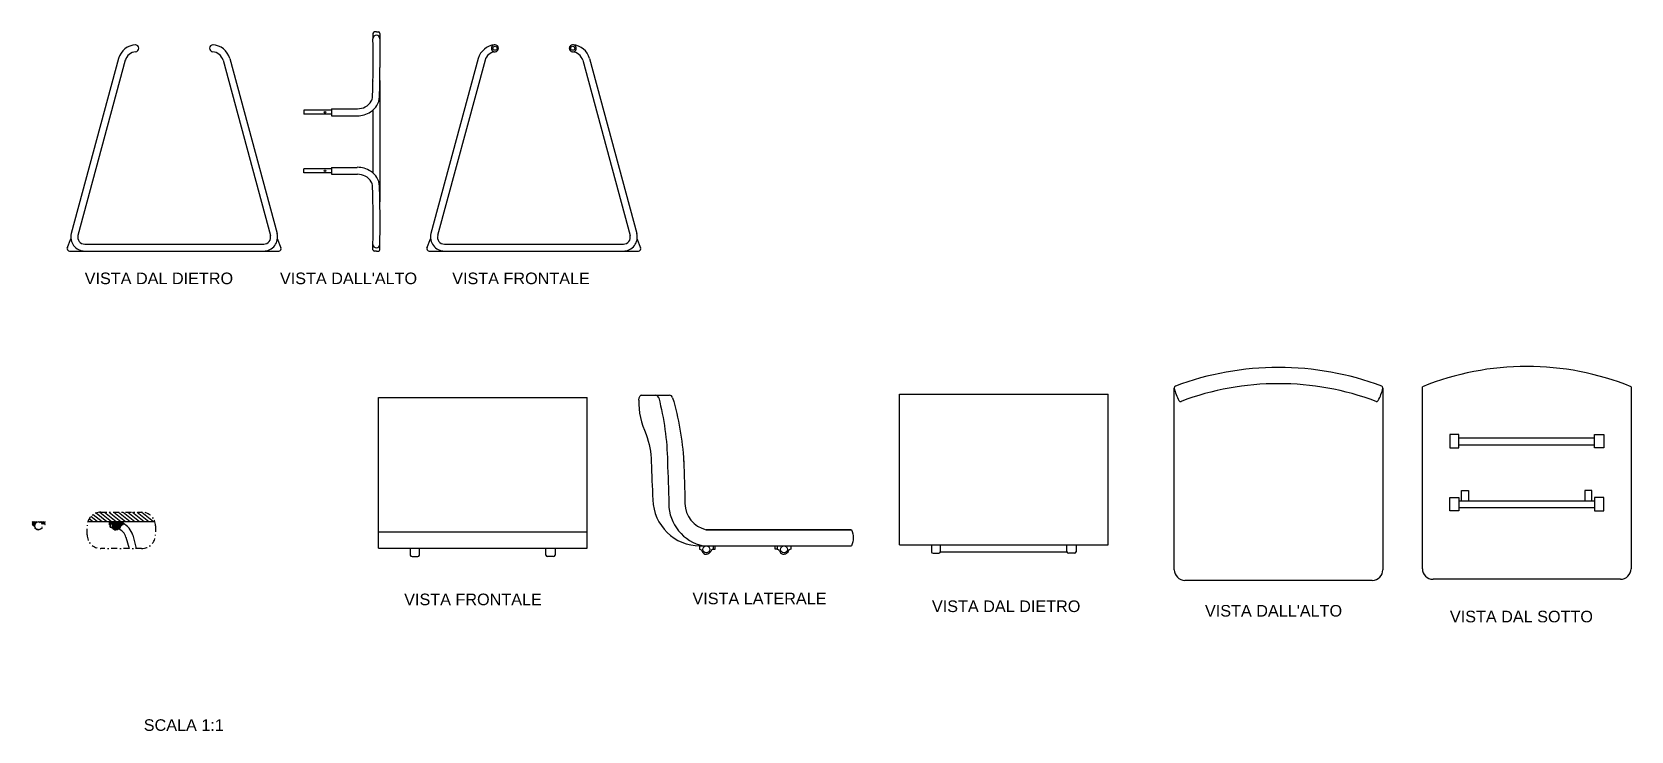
# Model space of a CAD drawing. Header units: millimetres. Extents: x 26 to 793, y -123 to 100.
# Drawn here: x 448.3 to 793.3, y -98.4 to 52.4 of the extents above; entities that cross this region are included whole.
import ezdxf

# ---------------------------------------------------------------- set-up
doc = ezdxf.new("R2010")
doc.units = ezdxf.units.MM
doc.linetypes.add('TRATTOPUNTO2', pattern=[12.7, 6.35, -3.175, 0, -3.175])
doc.layers.get('0').update_dxf_attribs({"color": 70})
for name, color, linetype in [('CONTORNO SEZIONI', 26, 'TRATTOPUNTO2'), ('linee sez dettaglia', 2, 'Continuous'), ('LINEE SEZIONATE', 5, 'Continuous'), ('viti sottili', 4, 'Continuous')]:
    doc.layers.add(name, color=color, linetype=linetype)
doc.styles.get("Standard").update_dxf_attribs({"font": 'arial.ttf'})

msp = doc.modelspace()

# ---------------------------------------------------------------- hatches: boundary and pattern name
at = {"layer": 'linee sez dettaglia'}
h = msp.add_hatch(dxfattribs=at)
h.set_pattern_fill('ANSI31', color=256, scale=0.2, angle=96)
h.set_pattern_definition([(141, (249.38737, 0), (-0.3996184, -0.4934877), [])])
h.paths.add_polyline_path([(471.94, -51.18), (463.19, -51.18, 0.321046), (460.35, -53.21), (474.78, -53.21, 0.321046)])
h = msp.add_hatch(dxfattribs=at)
h.set_pattern_fill('ANSI31', color=256, scale=0.05, angle=96)
h.set_pattern_definition([(141, (249.38737, 0), (-0.09990461, -0.12337192), [])])
h.paths.add_polyline_path([(450.48, -53.93), (450.5, -53.93), (450.5, -53.73), (451, -53.73), (451, -54.01, -0.037877), (451.14, -53.92), (451.14, -53.21), (449.64, -53.21), (448.31, -53.22), (448.31, -53.92, -0.217808), (448.84, -54.44, 0.277349), (449.75, -55.03, 0.251505), (450.62, -54.53), (450.5, -54.53), (450.5, -54.33), (450.47, -54.33, -7.364064)])
h.paths.add_polyline_path([(467.87, -53.21), (465.04, -53.21), (465.04, -53.92, -0.03793), (465.18, -54.01), (465.18, -53.73), (465.68, -53.73), (465.68, -53.93), (465.7, -53.93, -7.364064), (465.7, -54.33), (465.68, -54.33), (465.68, -54.53), (465.56, -54.53, 0.251505), (466.43, -55.03, 0.140077), (466.98, -54.85, 0.132138), (467.34, -54.44, -0.217808), (467.87, -53.92), (467.87, -53.6)])
h = msp.add_hatch(dxfattribs=at)
h.set_pattern_fill('ANSI31', color=256, scale=0.03, angle=12)
edge = h.paths.add_edge_path()
edge.add_line((465.74, -53.83), (465.9, -53.83))
edge.add_arc((466.43, -54.12), 0.603, -148.6781, 151.1205, ccw=False)
edge.add_line((465.91, -54.44), (465.74, -54.44))
edge.add_arc((466.43, -54.12), 0.75, 204.6882, 517.1667)
h = msp.add_hatch(dxfattribs=at)
h.set_pattern_fill('ANSI31', color=256, scale=0.0092, angle=12)
edge = h.paths.add_edge_path()
edge.add_line((465.9, -53.83), (466.08, -53.83))
edge.add_arc((466.43, -54.12), 0.45, 40.2971, 139.7029, ccw=False)
edge.add_line((466.77, -53.83), (466.95, -53.83))
edge.add_arc((466.43, -54.12), 0.603, 28.8795, 151.1205)
edge = h.paths.add_edge_path()
edge.add_line((466.1, -54.44), (465.91, -54.44))
edge.add_arc((466.43, -54.12), 0.603, 211.3219, 328.6781)
edge.add_line((466.94, -54.44), (466.75, -54.44))
edge.add_arc((466.43, -54.12), 0.45, 224.1176, 315.8824, ccw=False)

# ---------------------------------------------------------------- linework, layer by layer
for p, q in [((521.86, 52.1), (521.86, 50.95)), ((522.61, 52.4), (522.16, 52.4)), ((522.61, 52.4), (523.06, 52.4)), ((523.36, 52.1), (523.36, 50.95)), ((523.36, 50.95), (523.36, 44.7)), ((467, 46.68), (456.78, 8.92)), ((468.44, 46.28), (458.23, 8.52)), ((489.52, 46.28), (499.74, 8.52)), ((490.97, 46.68), (501.19, 8.92)), ((523.36, 47.36), (523.36, 47.36)), ((523.36, 47.36), (523.36, 47.36)), ((544.59, 46.68), (534.38, 8.92)), ((546.04, 46.28), (535.82, 8.52)), ((567.12, 46.28), (577.33, 8.52)), ((568.57, 46.68), (578.78, 8.92)), ((521.86, 41.84), (521.86, 41.81)), ((523.36, 41.93), (523.36, 15.73)), ((512.95, 35.53), (506.95, 35.54)), ((506.95, 35.54), (506.95, 34.66)), ((512.95, 34.64), (506.95, 34.66)), ((512.95, 35.83), (518.51, 35.83)), ((512.95, 35.83), (512.95, 34.33)), ((521.86, 35.54), (521.86, 22.03)), ((512.95, 34.33), (518.49, 34.33)), ((512.95, 22.89), (506.95, 22.87)), ((506.95, 21.98), (506.95, 22.87)), ((512.95, 22), (506.95, 21.98)), ((512.95, 23.19), (518.49, 23.19)), ((512.95, 23.19), (512.95, 21.69)), ((512.95, 21.69), (518.51, 21.69)), ((455.93, 5.76), (456.7, 7.74)), ((502.04, 5.76), (501.26, 7.74)), ((533.52, 5.76), (534.3, 7.74)), ((579.63, 5.76), (578.86, 7.74)), ((456.41, 5.13), (501.56, 5.13)), ((459.68, 6.63), (498.29, 6.63)), ((521.86, 5.43), (521.86, 6.58)), ((522.61, 5.13), (522.16, 5.13)), ((522.61, 5.13), (523.06, 5.13)), ((523.36, 5.43), (523.36, 6.58)), ((534.01, 5.13), (579.15, 5.13)), ((537.27, 6.63), (575.88, 6.63)), ((748.26, -51.17), (748.26, -24.14)), ((793.26, -24.13), (793.26, -34.32)), ((523.04, -26.47), (568.04, -26.47)), ((523.04, -58.97), (523.04, -26.47)), ((568.04, -58.97), (568.04, -26.47)), ((579.75, -25.98), (585.81, -25.98)), ((635.44, -25.75), (680.44, -25.75)), ((635.44, -58.25), (635.44, -25.75)), ((680.44, -58.25), (680.44, -25.75)), ((694.72, -63.61), (694.72, -24.36)), ((739.72, -24.35), (739.72, -63.61)), ((754.14, -34.45), (754.14, -37.35)), ((756.14, -34.45), (754.14, -34.45)), ((756.14, -37.35), (756.14, -34.45)), ((785.37, -37.35), (785.37, -34.45)), ((785.37, -34.45), (787.37, -34.45)), ((787.37, -34.45), (787.37, -37.35)), ((793.26, -34.32), (793.26, -63.39)), ((754.14, -37.35), (756.14, -37.35)), ((756.14, -35.15), (785.37, -35.15)), ((756.14, -36.65), (785.37, -36.65)), ((787.37, -37.35), (785.37, -37.35)), ((754.14, -50.9), (754.14, -48)), ((754.14, -48), (756.14, -48)), ((756.14, -48), (756.14, -50.9)), ((756.69, -48.72), (756.69, -46.54)), ((756.69, -46.54), (758.19, -46.54)), ((758.19, -46.54), (758.19, -48.72)), ((784.82, -46.54), (783.32, -46.54)), ((783.32, -46.54), (783.32, -48.72)), ((784.82, -48.72), (784.82, -46.54)), ((787.37, -48), (785.37, -48)), ((785.37, -48), (785.37, -50.9)), ((787.37, -50.9), (787.37, -48)), ((748.26, -63.39), (748.26, -51.17)), ((756.14, -50.9), (754.14, -50.9)), ((756.14, -48.72), (785.37, -48.72)), ((756.14, -50.22), (785.37, -50.22)), ((785.37, -50.9), (787.37, -50.9)), ((593.75, -54.98), (625.12, -54.98)), ((625.12, -54.98), (593.75, -54.98)), ((468.58, -56.56), (469.26, -59.06)), ((468.58, -56.56), (469.26, -59.06)), ((470.03, -56.17), (470.81, -59.06)), ((470.03, -56.17), (470.81, -59.06)), ((523.04, -55.47), (568.04, -55.47)), ((592.33, -58.48), (592.33, -59.18)), ((592.42, -58.48), (625.12, -58.48)), ((593.75, -58.48), (595.25, -58.48)), ((595.25, -58.48), (595.25, -59.18)), ((595.71, -59.2), (595.71, -58.48)), ((608.61, -59.2), (608.61, -58.48)), ((609.09, -58.48), (609.09, -59.18)), ((611.99, -58.48), (611.99, -59.18)), ((635.44, -58.25), (680.44, -58.25)), ((642.32, -58.25), (642.32, -59.73)), ((644.32, -59.73), (644.32, -58.25)), ((671.56, -59.73), (671.56, -58.25)), ((673.56, -58.25), (673.56, -59.73)), ((523.04, -58.97), (568.04, -58.97)), ((529.92, -58.97), (529.92, -60.46)), ((530.31, -60.77), (531.53, -60.77)), ((531.92, -60.46), (531.92, -58.97)), ((559.15, -60.46), (559.15, -58.97)), ((560.76, -60.77), (559.55, -60.77)), ((561.15, -58.97), (561.15, -60.46)), ((595.18, -59.2), (595.71, -59.2)), ((609.16, -59.2), (608.61, -59.2)), ((642.71, -60.05), (643.93, -60.05)), ((644.32, -59.73), (671.56, -59.74)), ((673.17, -60.05), (671.95, -60.05)), ((737.42, -65.91), (697.02, -65.91)), ((790.96, -65.68), (750.55, -65.68))]:
    msp.add_line(p, q)
for points in [[(739.48, -24.01, 0.180847), (694.96, -24.01)], [(793.26, -24.13, 0.19426), (748.26, -24.14)], [(738.25, -27.29, 0.180847), (696.19, -27.29, 0.180847)], [(579.23, -27.01, 0.124073), (580.81, -34.41, -0.078084), (581.89, -40.32)], [(579.23, -27.01, -0.033702), (579.26, -26.66, -0.121267), (579.51, -26.11, -0.091544)], [(583.5, -26.54, -0.060772), (585.39, -40.28, -1.813848)], [(586.51, -26.51, -0.058333), (588.88, -40.25)], [(581.89, -40.32, 0.009067), (582.26, -48.54, 0.40665), (592.42, -58.48, 0.370559)], [(585.39, -40.28, -0.005292), (585.68, -49.37, 0.350506), (593.11, -58.48, 0.334948)], [(588.89, -40.13, -0.005303), (589.17, -49.32, 0.353193), (593.75, -54.98, 0.323362)], [(466.98, -54.85, -0.140077), (466.43, -55.03)], [(625.12, -54.98, -0.19078), (625.12, -58.48, -1.073946)], [(592.33, -59.18, -0.274056), (592.87, -59.68, 0.277349), (593.77, -60.29, -6.393258)], [(593.24, -60.11, 0.142039), (593.8, -60.29)], [(595.25, -59.18, 0.217808), (594.72, -59.69, -0.275193), (593.8, -60.29, 6.393258)], [(609.09, -59.18, -0.217808), (609.62, -59.7, 0.277349), (610.54, -60.29, -6.393258)], [(611.99, -59.18, 0.274056), (611.44, -59.68, -0.277349), (610.54, -60.29, 6.393258)]]:
    msp.add_lwpolyline(points, format="xyb")
for centre, radius in [((548.19, 48.88), 0.443), ((564.96, 48.88), 0.443), ((511.53, 35.09), 0.175), ((511.53, 22.44), 0.175), ((593.77, -59.23), 0.756), ((610.54, -59.23), 0.756)]:
    msp.add_circle(centre, radius)
for centre, radius, start, end in [((522.16, 52.1), 0.3, 90, 180), ((523.06, 52.1), 0.3, 0, 90), ((470.86, 45.63), 4, 92.4779, 164.8639), ((470.6, 48.88), 0.756, 272.431, 91.5431), ((487.37, 48.88), 0.756, 88.4569, 267.569), ((487.11, 45.63), 4, 15.1361, 87.5221), ((281.96, 46.38), 239.94, 358.1063, 1.0913), ((522.61, 50.95), 0.75, 0, 180), ((522.61, 50.95), 0.75, 0, 180), ((548.48, 45.61), 4.03, 95.0021, 164.7148), ((548.19, 48.88), 0.756, 88.4569, 272.431), ((548.19, 48.88), 0.756, 272.431, 91.5431), ((564.96, 48.88), 0.756, 88.4569, 267.569), ((564.96, 48.88), 0.756, 267.569, 91.5431), ((564.68, 45.62), 4.03, 15.259, 85.0786), ((470.86, 45.63), 2.5, 94.5223, 164.8496), ((487.11, 45.63), 2.5, 15.1504, 85.4777), ((548.45, 45.63), 2.5, 94.5223, 164.8496), ((564.7, 45.63), 2.5, 15.1504, 85.4777), ((397.21, 43.32), 126.16, 357.7613, 0.6337), ((519.39, 38.54), 3.89, 300.5067, 357.7808), ((519.39, 38.54), 2.39, 332.5638, 357.7808), ((518.56, 39.34), 5.01, 269.1389, 304.0252), ((518.56, 39.34), 3.51, 269.1389, 327.1978), ((518.56, 18.19), 5.01, 55.9748, 90.8611), ((518.56, 18.19), 3.51, 32.8022, 90.8611), ((519.39, 18.99), 3.89, 2.2192, 59.4933), ((519.39, 18.99), 2.39, 2.2192, 27.4362), ((281.96, 11.15), 239.94, 358.9087, 1.8937), ((282.2, 11.16), 241.2, 358.9129, 1.8962), ((459.68, 8.13), 3, 164.8639, 270), ((459.68, 8.13), 1.5, 164.8639, 270), ((498.29, 8.13), 3, 270, 15.1361), ((498.29, 8.13), 1.5, 270, 15.1361), ((537.27, 8.13), 3, 164.8639, 270), ((537.27, 8.13), 1.5, 164.8639, 270), ((575.88, 8.13), 3, 270, 15.1361), ((575.88, 8.13), 1.5, 270, 15.1361), ((456.41, 5.63), 0.5, 152.4012, 270), ((501.56, 5.63), 0.5, 270, 27.5988), ((522.61, 6.58), 0.75, 180, 0), ((522.61, 6.58), 0.75, 180, 0), ((522.16, 5.43), 0.3, 180, 270), ((523.06, 5.43), 0.3, 270, 360), ((534.01, 5.63), 0.5, 152.4012, 270), ((579.15, 5.63), 0.5, 270, 27.5988), ((695.1, -24.36), 0.376, 110.5392, 189.9241), ((739.34, -24.36), 0.376, 350.0759, 69.4608), ((579.75, -26.28), 0.3, 90, 145.5875), ((582.81, -26.68), 0.7, 11.1113, 90), ((585.79, -26.72), 0.747, 16.4802, 88.5104), ((703.45, -22.71), 8.89, 191.1533, 209.866), ((696.06, -26.94), 0.376, 211.7202, 290.5277), ((738.38, -26.94), 0.376, 249.4723, 328.2798), ((730.99, -22.71), 8.89, 330.134, 348.8467), ((466.17, -57.22), 2.5, 15.1504, 71.0539), ((466.17, -57.21), 4, 15.1361, 64.7708), ((530.31, -60.37), 0.4, 192.3202, 270), ((531.53, -60.37), 0.4, 270, 347.6798), ((559.55, -60.37), 0.4, 192.3202, 270), ((560.76, -60.37), 0.4, 270, 347.6798), ((642.71, -59.65), 0.4, 192.3202, 270), ((643.93, -59.65), 0.4, 270, 347.6798), ((671.95, -59.65), 0.4, 192.3202, 270), ((673.17, -59.65), 0.4, 270, 347.6798), ((697.02, -63.61), 2.3, 180, 270), ((737.42, -63.61), 2.3, 270, 0), ((750.55, -63.39), 2.3, 180, 270), ((790.96, -63.39), 2.3, 270, 0)]:
    msp.add_arc(centre, radius, start, end)
at = {"layer": 'CONTORNO SEZIONI', "ltscale": 0.2}
for points in [[(463.19, -51.18), (471.94, -51.18)], [(460.19, -56.06), (460.19, -54.18)], [(474.94, -54.18), (474.94, -56.06)], [(471.94, -59.06), (463.19, -59.06)]]:
    msp.add_lwpolyline(points, dxfattribs=at)
for centre, start, end in [((463.19, -54.18), 90, 180), ((471.94, -54.18), 0, 90), ((463.19, -56.06), 180, 270), ((471.94, -56.06), 270, 0)]:
    msp.add_arc(centre, 3, start, end, dxfattribs=at)
at = {"layer": 'LINEE SEZIONATE'}
for p, q in [((460.35, -53.21), (474.78, -53.21)), ((465.04, -53.92), (465.04, -53.21)), ((465.74, -53.83), (466.08, -53.83)), ((465.74, -54.44), (466.1, -54.44)), ((466.75, -54.44), (466.94, -54.44)), ((466.77, -53.83), (466.95, -53.83)), ((467.87, -53.22), (467.87, -53.6)), ((467.87, -53.6), (467.87, -53.92))]:
    msp.add_line(p, q, dxfattribs=at)
for points in [[(465.04, -53.92, -0.032942), (465.16, -53.99, -0.032942)], [(465.57, -54.55, 0.245803), (466.43, -55.03)], [(467.87, -53.92, 0.217808), (467.34, -54.44, -0.277349), (466.43, -55.03, 6.393258)]]:
    msp.add_lwpolyline(points, format="xyb", dxfattribs=at)
for radius, start, end in [(0.75, 204.6882, 157.1667), (0.603, 211.3219, 151.1205), (0.45, 40.2971, 139.7029), (0.45, 224.1176, 315.8824)]:
    msp.add_arc((466.43, -54.12), radius, start, end, dxfattribs=at)
at = {"layer": 'viti sottili'}
for p, q in [((465.18, -53.73), (465.68, -53.73)), ((465.18, -53.73), (465.18, -54.53)), ((465.18, -54.38), (465.18, -53.88)), ((465.68, -54.53), (465.18, -54.53)), ((465.68, -53.73), (465.68, -54.53)), ((465.72, -53.86), (465.68, -54.12)), ((465.68, -54.38), (465.68, -53.88)), ((465.68, -54.29), (465.75, -53.9)), ((465.68, -53.93), (465.71, -53.93)), ((465.68, -54.33), (465.75, -54.33)), ((465.74, -53.86), (465.72, -53.86)), ((465.74, -53.86), (465.75, -53.9)), ((465.83, -53.86), (465.74, -54.36)), ((465.74, -53.93), (465.82, -53.93)), ((465.74, -54.36), (465.75, -54.39)), ((465.75, -54.39), (465.76, -54.39)), ((465.76, -54.39), (465.86, -53.9)), ((465.78, -54.33), (465.84, -54.33)), ((465.92, -53.86), (465.83, -54.36)), ((465.85, -53.86), (465.83, -53.86)), ((465.83, -54.36), (465.84, -54.39)), ((465.84, -54.39), (465.86, -54.39)), ((465.85, -53.86), (465.86, -53.9)), ((465.85, -53.93), (465.91, -53.93)), ((465.86, -54.39), (465.95, -53.9)), ((465.87, -54.33), (465.95, -54.33)), ((465.94, -53.86), (465.92, -53.86)), ((465.94, -53.86), (465.95, -53.9)), ((466.03, -53.86), (465.94, -54.36)), ((465.94, -53.93), (466.02, -53.93)), ((465.94, -54.36), (465.95, -54.39)), ((465.95, -54.39), (465.96, -54.39)), ((465.96, -54.39), (466.06, -53.9)), ((465.98, -54.33), (466.04, -54.33)), ((466.05, -53.86), (466.03, -53.86)), ((466.12, -53.86), (466.03, -54.36)), ((466.03, -54.36), (466.04, -54.39)), ((466.04, -54.39), (466.06, -54.39)), ((466.05, -53.86), (466.06, -53.9)), ((466.05, -53.93), (466.11, -53.93)), ((466.06, -54.39), (466.15, -53.9)), ((466.07, -54.33), (466.15, -54.33)), ((466.14, -53.86), (466.12, -53.86)), ((466.14, -53.86), (466.15, -53.9)), ((466.23, -53.86), (466.14, -54.36)), ((466.14, -53.93), (466.22, -53.93)), ((466.14, -54.36), (466.15, -54.39)), ((466.15, -54.39), (466.16, -54.39)), ((466.16, -54.39), (466.26, -53.9)), ((466.32, -53.86), (466.23, -54.36)), ((466.25, -53.86), (466.23, -53.86)), ((466.23, -54.36), (466.24, -54.39)), ((466.24, -54.39), (466.26, -54.39)), ((466.25, -53.86), (466.26, -53.9)), ((466.25, -53.93), (466.31, -53.93)), ((466.26, -54.39), (466.35, -53.9)), ((466.27, -54.33), (466.35, -54.33)), ((466.34, -53.86), (466.32, -53.86)), ((466.34, -53.86), (466.35, -53.9)), ((466.43, -53.86), (466.34, -54.36)), ((466.34, -53.93), (466.42, -53.93)), ((466.34, -54.36), (466.35, -54.39)), ((466.35, -54.39), (466.36, -54.39)), ((466.36, -54.39), (466.46, -53.9)), ((466.38, -54.33), (466.44, -54.33)), ((466.52, -53.86), (466.43, -54.36)), ((466.45, -53.86), (466.43, -53.86)), ((466.43, -54.36), (466.44, -54.39)), ((466.44, -54.39), (466.46, -54.39)), ((466.45, -53.86), (466.46, -53.9)), ((466.45, -53.93), (466.51, -53.93)), ((466.46, -54.39), (466.55, -53.9)), ((466.47, -54.33), (466.53, -54.33)), ((466.54, -53.86), (466.52, -53.86)), ((466.56, -54.15), (466.52, -54.36)), ((466.52, -54.36), (466.53, -54.39)), ((466.53, -54.39), (466.55, -54.39)), ((466.54, -53.86), (466.55, -53.9)), ((466.54, -53.93), (466.61, -53.93)), ((466.55, -54.39), (466.59, -54.19)), ((466.58, -54.15), (466.56, -54.15)), ((466.56, -54.33), (466.61, -54.33)), ((466.58, -54.15), (466.59, -54.19)), ((466.61, -53.93), (466.61, -54.33)), ((466.68, -54.26), (466.68, -53.99))]:
    msp.add_line(p, q, dxfattribs=at)
for points in [[(465.74, -53.83, 0.034846), (465.7, -53.93, 0.034846)], [(465.7, -54.33, 0.040055), (465.74, -54.44)], [(465.9, -53.83, 0.043409), (465.86, -53.93, 0.043409)], [(465.87, -54.34, 0.042354), (465.91, -54.44)], [(466.03, -54.33, 0.01179), (466.04, -54.35)], [(466.08, -53.83, 0.030755), (466.05, -53.88, 0.030755)], [(466.06, -54.38, 0.0385), (466.1, -54.44)], [(466.77, -53.83, -0.385942), (466.75, -54.44, -0.935449)]]:
    msp.add_lwpolyline(points, format="xyb", dxfattribs=at)
for centre, radius, start, end in [((466.43, -54.12), 0.45, 207.0203, 209.7221), ((466.5, -54.1), 0.202, 31.5211, 58.4789), ((466.5, -54.15), 0.202, 301.5211, 328.4789)]:
    msp.add_arc(centre, radius, start, end, dxfattribs=at)

# ---------------------------------------------------------------- texts
at = {"char_height": 2.5, "attachment_point": 1}
for s, width, heights, insert in [('VISTA DAL DIETRO', 35.3453, [10.85], (459.68, 0.49)), ("VISTA DALL'ALTO", 35.3453, [10.85], (501.8, 0.49)), ('VISTA FRONTALE', 35.3453, [10.85], (538.96, 0.49)), ('VISTA FRONTALE', 35.3453, [10.85], (528.6, -68.77)), ('VISTA LATERALE', 35.3453, [10.85], (590.79, -68.57)), ('VISTA DAL DIETRO', 35.3453, [10.85], (642.45, -70.25)), ("VISTA DALL'ALTO", 35.3453, [10.85], (701.35, -71.23)), ('VISTA DAL SOTTO', 35.3453, [10.85], (754.19, -72.47)), ('SCALA 1:1', 77.5948, [0], (472.42, -95.88))]:
    msp.add_mtext_dynamic_manual_height_columns(s, width=width, gutter_width=12.5, heights=heights, dxfattribs=dict(at, insert=insert))

doc.saveas('drawing.dxf')
